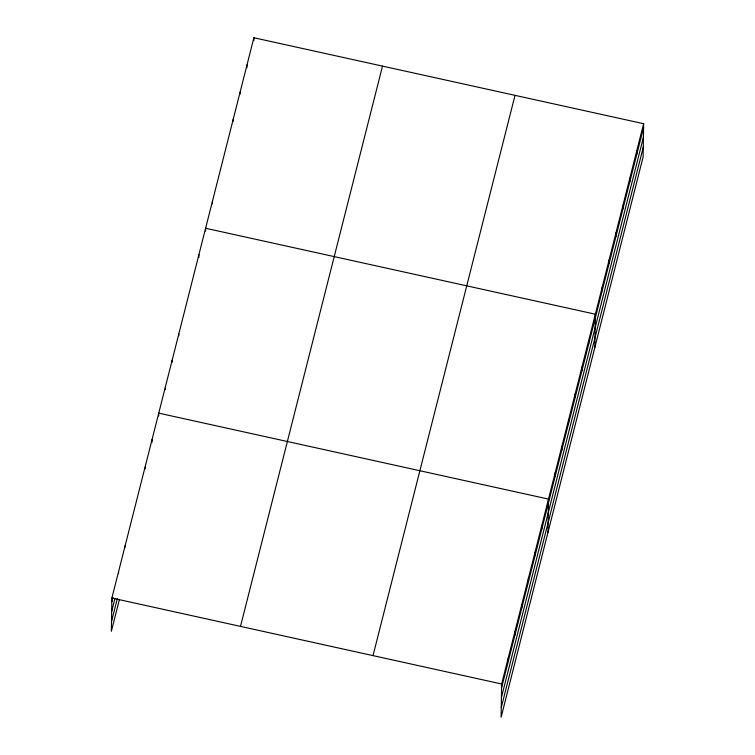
<?xml version="1.0" encoding="UTF-8"?>
<svg xmlns="http://www.w3.org/2000/svg" width="755" height="755" viewBox="0 0 755 755"><rect width="100%" height="100%" fill="white"/><g stroke="black" fill="none" stroke-linecap="round" stroke-linejoin="round"><path stroke-width="1.13" d="M643.637 123.716L501.641 683.992L501.112 717.25L643.118 156.974L643.637 123.716L253.888 37.75L111.882 598.026L111.362 631.284L119.45 599.366M118.544 573.498L118.573 571.61M125.236 547.082L125.273 545.204M145.309 468.78L145.338 466.901M152 442.364L152.048 439.552M158.701 415.958L158.739 413.136L548.498 499.102L547.979 532.36M165.392 389.542L165.439 386.72M172.102 362.192L172.131 360.314M178.793 335.777L178.822 333.899M198.867 257.474L198.905 254.661M205.558 231.068L205.605 228.246L595.365 314.212L594.836 347.47M212.457 203.85L212.504 201.028M233.163 121.272L233.191 119.394M240.062 94.054L240.09 92.176M246.942 67.78L246.989 64.968M253.84 40.572L253.888 37.75M508.275 661.342L508.332 657.577M514.967 634.927L515.023 631.161M521.667 608.511L521.724 604.755M528.358 582.096L528.415 578.339M535.05 555.689L535.116 551.924M541.75 529.274L541.807 525.518M555.133 476.443L555.199 472.687M561.833 450.037L561.89 446.271M568.524 423.621L568.581 419.865M575.216 397.205L575.282 393.449M581.916 370.79L581.973 367.034M588.607 344.384L588.664 340.618M602.197 290.75L602.254 286.994M609.096 263.542L609.153 259.786M615.995 236.324L616.052 232.568M622.894 209.116L622.951 205.351M629.793 181.898L629.849 178.142M636.682 154.69L636.748 150.924M111.825 601.792L112.939 597.384M111.664 611.522L115.015 598.319M111.513 621.554L117.365 598.441M240.505 626.395L382.502 66.119M373.017 655.623L515.023 95.347M501.584 687.748L643.581 127.472M501.424 697.488L643.43 137.212M501.273 707.52L643.269 147.234M111.882 598.026L501.641 683.992"/></g></svg>
